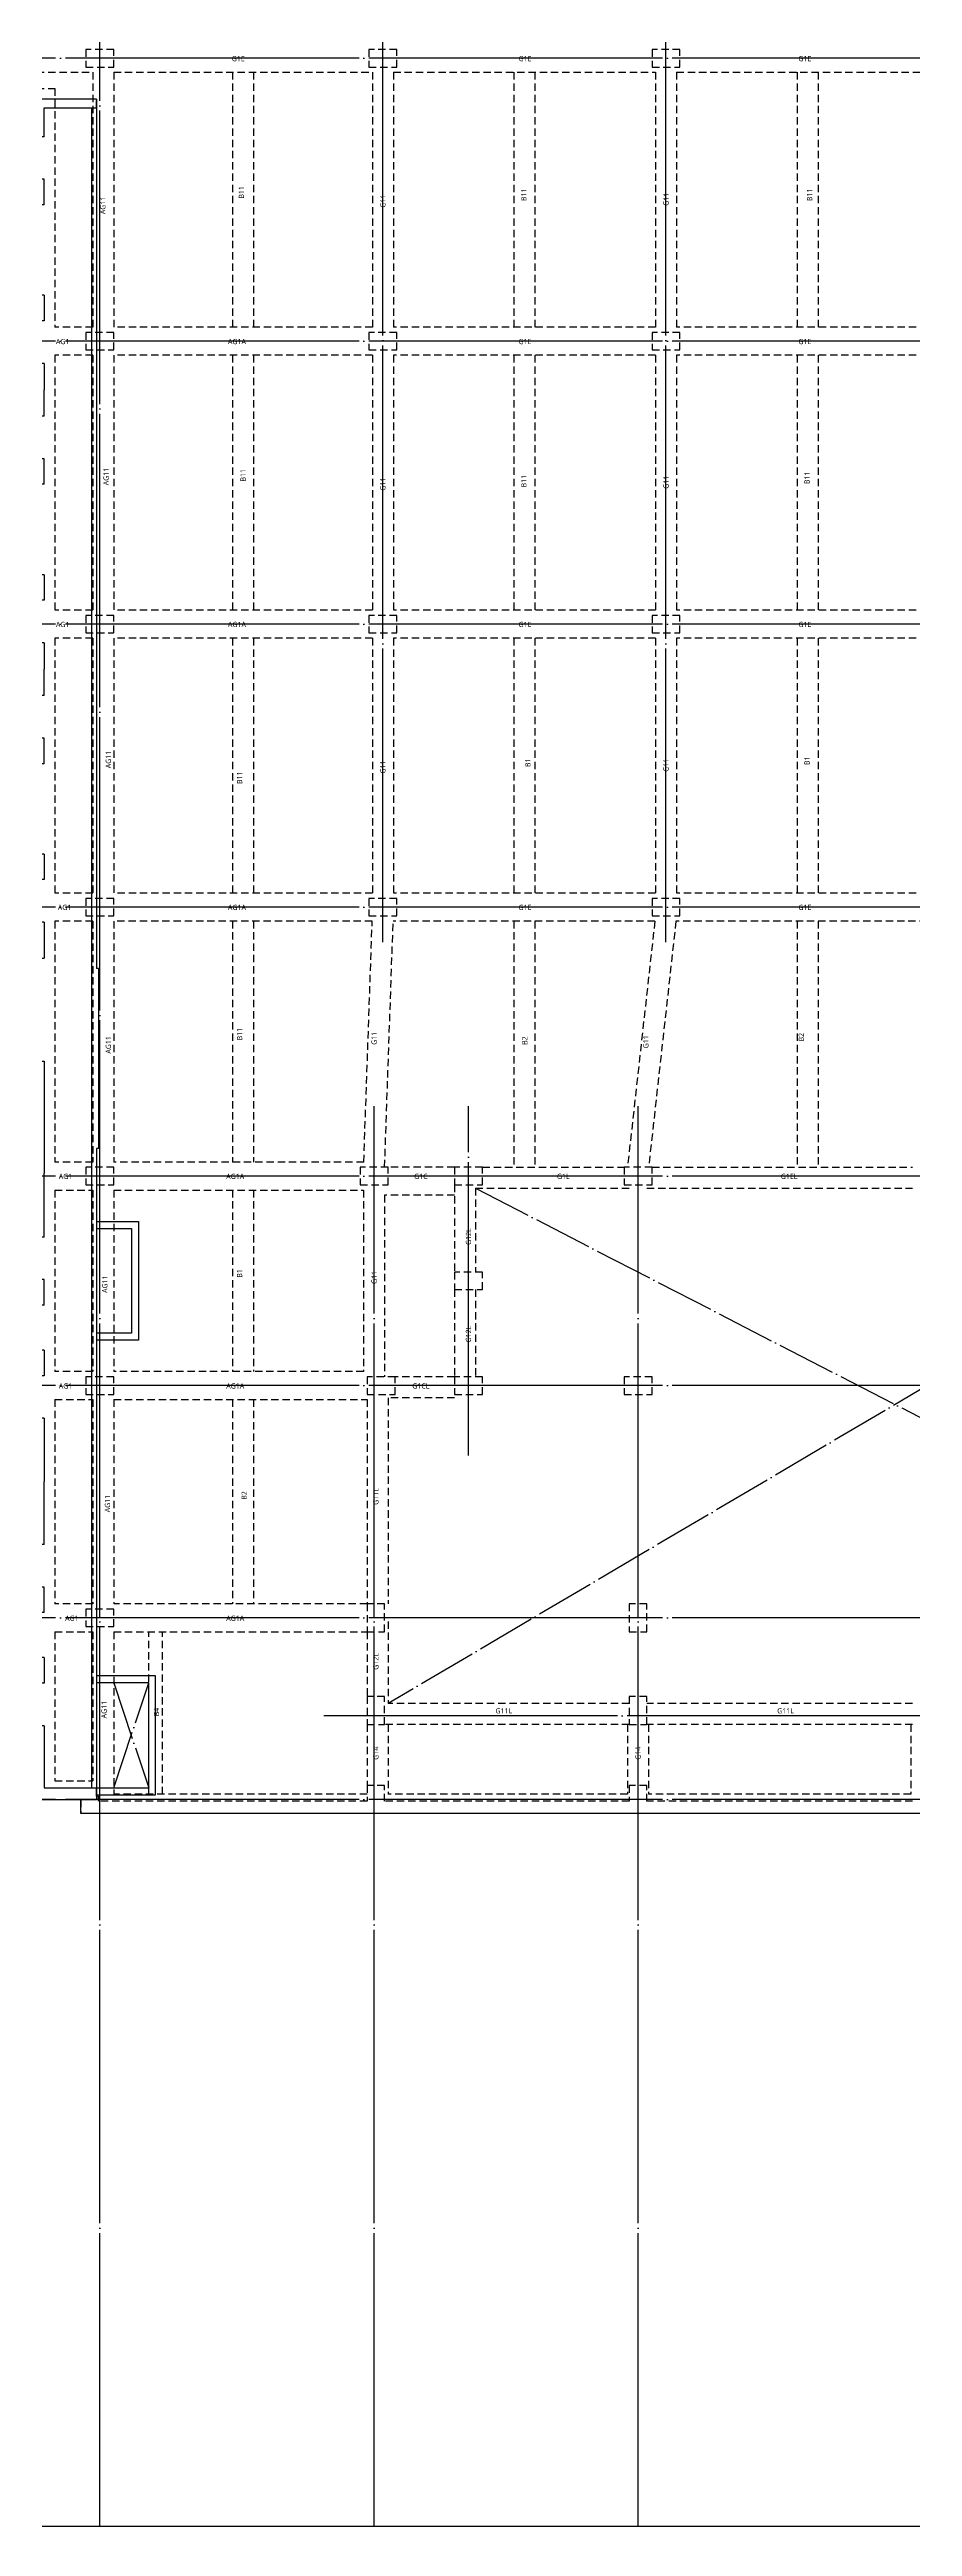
# Model space of a CAD drawing. Header units: millimetres. Extents: x 327808 to 2562540, y -728300 to 402793.
# Drawn here: x 2336515 to 2361200, y -679910 to -609000 of the extents above; entities that cross this region are included whole.
import ezdxf
from ezdxf.enums import TextEntityAlignment as Align
from ezdxf.xclip import XClip

# ---------------------------------------------------------------- set-up
doc = ezdxf.new("R2010")
doc.units = ezdxf.units.MM
doc.header["$LTSCALE"] = 140
doc.header["$XCLIPFRAME"] = 0
for name, pattern in [('XS-지하주차장$0$CEN', [62, 60, -1, 0, -1]), ('XS-지하주차장$0$DDOT', [14, 12, -1, 0, -1]), ('XS-지하주차장$0$HID', [2.3, 1.5, -0.8])]:
    doc.linetypes.add(name, pattern=pattern)
for name, color, linetype in [('XS-지하주차장$0$AWG', 5, 'XS-지하주차장$0$HID'), ('XS-지하주차장$0$B', 9, 'XS-지하주차장$0$HID'), ('XS-지하주차장$0$CEN-P', 14, 'XS-지하주차장$0$CEN'), ('XS-지하주차장$0$DA', 7, 'XS-지하주차장$0$HID'), ('XS-지하주차장$0$DA-PIT', 40, 'Continuous'), ('XS-지하주차장$0$EL7', 7, 'Continuous'), ('XS-지하주차장$0$G', 4, 'XS-지하주차장$0$HID'), ('XS-지하주차장$0$OPEN', 9, 'XS-지하주차장$0$DDOT'), ('XS-지하주차장$0$W1-H', 11, 'XS-지하주차장$0$HID'), ('XS-지하주차장$0$W11', 40, 'Continuous'), ('XS-지하주차장$0$WG', 6, 'XS-지하주차장$0$HID')]:
    doc.layers.add(name, color=color, linetype=linetype)
for name, color, linetype, plot in [('XS-지하주차장$0$B-TEXT', 7, 'Continuous', False), ('XS-지하주차장$0$DEFPOINT', 144, 'Continuous', False), ('XS-지하주차장$0$G-TEXT', 3, 'Continuous', False)]:
    doc.layers.add(name, color=color, linetype=linetype, plot=plot)
doc.styles.add('XS-지하주차장$0$맑은 고딕', font='malgun.ttf')

# ---------------------------------------------------------------- blocks, each defined once
blk = doc.blocks.new('XS-지하주차장$0$B1-W')
at = {"layer": 'XS-지하주차장$0$W1-H'}
for p, q in [((76500, 50110), (76500, 49610)), ((77300, 50110), (76500, 50110)), ((77300, 49610), (77300, 50110)), ((84600, 50110), (84600, 49610)), ((85400, 50110), (84600, 50110)), ((85400, 49610), (85400, 50110)), ((92700, 50110), (92700, 49610)), ((93500, 50110), (92700, 50110)), ((93500, 49610), (93500, 50110)), ((76500, 49610), (77300, 49610)), ((84600, 49610), (85400, 49610)), ((92700, 49610), (93500, 49610)), ((76805, 48690), (66600, 48690)), ((75315, 48440), (76805, 48440)), ((76805, 48440), (76805, 48690)), ((76500, 42010), (76500, 41510)), ((77300, 42010), (76500, 42010)), ((77300, 41510), (77300, 42010)), ((84600, 42010), (84600, 41510)), ((85400, 42010), (84600, 42010)), ((85400, 41510), (85400, 42010)), ((92700, 42010), (92700, 41510)), ((93500, 42010), (92700, 42010)), ((93500, 41510), (93500, 42010)), ((76500, 41510), (77300, 41510)), ((84600, 41510), (85400, 41510)), ((92700, 41510), (93500, 41510)), ((76500, 33910), (76500, 33410)), ((77300, 33910), (76500, 33910)), ((76500, 33410), (77300, 33410)), ((77300, 33410), (77300, 33910)), ((84600, 33910), (84600, 33410)), ((85400, 33910), (84600, 33910)), ((84600, 33410), (85400, 33410)), ((85400, 33410), (85400, 33910)), ((92700, 33910), (92700, 33410)), ((93500, 33910), (92700, 33910)), ((92700, 33410), (93500, 33410)), ((93500, 33410), (93500, 33910)), ((76500, 25810), (76500, 25310)), ((77300, 25810), (76500, 25810)), ((77300, 25310), (77300, 25810)), ((84600, 25810), (84600, 25310)), ((85400, 25810), (84600, 25810)), ((85400, 25310), (85400, 25810)), ((92700, 25810), (92700, 25310)), ((93500, 25810), (92700, 25810)), ((93500, 25310), (93500, 25810)), ((76500, 25310), (77300, 25310)), ((84600, 25310), (85400, 25310)), ((92700, 25310), (93500, 25310)), ((76500, 18110), (76500, 17610)), ((77300, 18110), (76500, 18110)), ((77300, 17610), (77300, 18110)), ((84350, 18110), (84350, 17610)), ((85150, 18110), (84350, 18110)), ((85150, 17610), (85150, 18110)), ((87050, 18110), (87050, 17610)), ((87850, 18110), (87050, 18110)), ((87850, 17610), (87850, 18110)), ((91900, 18110), (91900, 17610)), ((92700, 18110), (91900, 18110)), ((92700, 17610), (92700, 18110)), ((76500, 17610), (77300, 17610)), ((84350, 17610), (85150, 17610)), ((87050, 17610), (87850, 17610)), ((91900, 17610), (92700, 17610)), ((87050, 15110), (87050, 14610)), ((87850, 15110), (87050, 15110)), ((87850, 14610), (87850, 15110)), ((87050, 14610), (87850, 14610)), ((76500, 12110), (76500, 11610)), ((77300, 12110), (76500, 12110)), ((77300, 11610), (77300, 12110)), ((84550, 12110), (84550, 11610)), ((85350, 12110), (84550, 12110)), ((85350, 11610), (85350, 12110)), ((87050, 12110), (87050, 11610)), ((87850, 12110), (87050, 12110)), ((87850, 11610), (87850, 12110)), ((91900, 12110), (91900, 11610)), ((92700, 12110), (91900, 12110)), ((92700, 11610), (92700, 12110)), ((76500, 11610), (77300, 11610)), ((84550, 11610), (85350, 11610)), ((87050, 11610), (87850, 11610)), ((91900, 11610), (92700, 11610)), ((77300, 5460), (76500, 5460)), ((76500, 5460), (76500, 4960)), ((77300, 4960), (77300, 5460)), ((85050, 5610), (84550, 5610)), ((84550, 5610), (84550, 4810)), ((85050, 4810), (85050, 5610)), ((92550, 5610), (92050, 5610)), ((92050, 5610), (92050, 4810)), ((92550, 4810), (92550, 5610)), ((76500, 4960), (77300, 4960)), ((84550, 4810), (85050, 4810)), ((92050, 4810), (92550, 4810)), ((85050, 2960), (84550, 2960)), ((84550, 2960), (84550, 2160)), ((85050, 2160), (85050, 2960)), ((92550, 2960), (92050, 2960)), ((92050, 2960), (92050, 2160)), ((92550, 2160), (92550, 2960)), ((84550, 2160), (85050, 2160)), ((92050, 2160), (92550, 2160)), ((75315, 350), (76805, 350)), ((76805, 110), (76805, 350)), ((76855, 110), (76805, 110)), ((76855, 110), (76855, -40)), ((85050, 410), (84550, 410)), ((84550, 410), (84550, -40)), ((85050, -40), (85050, 410)), ((92550, 410), (92050, 410)), ((92050, 410), (92050, -40)), ((92550, -40), (92550, 410)), ((76355, 0), (66750, 0)), ((76355, 0), (76355, -390)), ((133350, -390), (76355, -390)), ((84550, -40), (76855, -40)), ((92050, -40), (85050, -40)), ((100150, -40), (92550, -40))]:
    blk.add_line(p, q, dxfattribs=at)
blk = doc.blocks.new('XS-지하주차장$0$104')
at = {"layer": 'XS-지하주차장$0$W11'}
for p, q in [((0, 10205), (24885, 10205)), ((0, 10205), (0, 0)), ((250, 8715), (250, 10065)), ((250, 10065), (24885, 10065)), ((24885, 10265), (30045, 10265)), ((24885, 10265), (24885, 10205)), ((24885, 10065), (48340, 10065)), ((30045, 10265), (30045, 10205)), ((30045, 10205), (48690, 10205)), ((48340, 8715), (48340, 10065)), ((48690, 10205), (48690, -300)), ((1075, 8715), (250, 8715)), ((1075, 8715), (1075, 8465)), ((3025, 8715), (2295, 8715)), ((2295, 8715), (2295, 8465)), ((3025, 8715), (3025, 7675)), ((5615, 8715), (6345, 8715)), ((5615, 8715), (5615, 7675)), ((6345, 8715), (6345, 8465)), ((7565, 8715), (8320, 8715)), ((7565, 8715), (7565, 8465)), ((9075, 8715), (8320, 8715)), ((9075, 8715), (9075, 8465)), ((11025, 8715), (10295, 8715)), ((10295, 8715), (10295, 8465)), ((11025, 8715), (11025, 7675)), ((13615, 8715), (14345, 8715)), ((13615, 8715), (13615, 7675)), ((14345, 8715), (14345, 8465)), ((15565, 8715), (16320, 8715)), ((15565, 8715), (15565, 8465)), ((17075, 8715), (16320, 8715)), ((17075, 8715), (17075, 8465)), ((19025, 8715), (18295, 8715)), ((18295, 8715), (18295, 8465)), ((19025, 8715), (19025, 7675)), ((21615, 8715), (22345, 8715)), ((21615, 8715), (21615, 7675)), ((22345, 8715), (22345, 8465)), ((23565, 8715), (24595, 8715)), ((23565, 8715), (23565, 8465)), ((24595, 6875), (24595, 8715)), ((27545, 8715), (30745, 8715)), ((27545, 7755), (27545, 8715)), ((32575, 8715), (30745, 8715)), ((32575, 8715), (32575, 8465)), ((34525, 8715), (33795, 8715)), ((33795, 8715), (33795, 8465)), ((34525, 8715), (34525, 7105)), ((35815, 8715), (36545, 8715)), ((35815, 8715), (35815, 7105)), ((36545, 8715), (36545, 8465)), ((37765, 8715), (39570, 8715)), ((37765, 8715), (37765, 8465)), ((41375, 8715), (39570, 8715)), ((41375, 8715), (41375, 8465)), ((43325, 8715), (42595, 8715)), ((42595, 8715), (42595, 8465)), ((43325, 8715), (43325, 7105)), ((44615, 8715), (45345, 8715)), ((44615, 8715), (44615, 7105)), ((45345, 8715), (45345, 8465)), ((46565, 8715), (48340, 8715)), ((46565, 8715), (46565, 8465)), ((1075, 8465), (250, 8465)), ((250, 8465), (250, 6350)), ((2775, 8465), (2295, 8465)), ((2775, 8465), (2775, 7425)), ((5865, 8465), (6345, 8465)), ((5865, 8465), (5865, 7425)), ((7565, 8465), (8195, 8465)), ((8195, 8465), (8195, 6350)), ((8445, 8465), (8445, 5550)), ((9075, 8465), (8445, 8465)), ((10775, 8465), (10295, 8465)), ((10775, 8465), (10775, 7425)), ((13865, 8465), (14345, 8465)), ((13865, 8465), (13865, 7425)), ((15565, 8465), (16195, 8465)), ((16195, 8465), (16195, 5550)), ((16445, 8465), (16445, 7675)), ((17075, 8465), (16445, 8465)), ((18775, 8465), (18295, 8465)), ((18775, 8465), (18775, 7425)), ((21865, 8465), (22345, 8465)), ((21865, 8465), (21865, 7425)), ((23565, 8465), (24345, 8465)), ((24345, 8465), (24345, 7675)), ((27795, 8465), (30095, 8465)), ((27795, 7755), (27795, 8465)), ((30095, 3100), (30095, 8465)), ((30345, 3100), (30345, 8465)), ((30345, 8465), (30745, 8465)), ((32575, 8465), (30745, 8465)), ((34275, 8465), (33795, 8465)), ((34275, 8465), (34275, 6855)), ((36065, 8465), (36545, 8465)), ((36065, 8465), (36065, 6855)), ((37765, 8465), (39445, 8465)), ((39445, 8465), (39445, 4200)), ((39695, 8465), (39695, 4200)), ((41375, 8465), (39695, 8465)), ((43075, 8465), (42595, 8465)), ((43075, 8465), (43075, 6855)), ((44865, 8465), (45345, 8465)), ((44865, 8465), (44865, 6855)), ((46565, 8465), (48340, 8465)), ((48340, 8465), (48340, 1265)), ((4195, 7425), (2775, 7425)), ((4320, 7675), (3025, 7675)), ((4195, 5550), (4195, 7425)), ((4320, 7675), (5615, 7675)), ((4445, 7425), (5865, 7425)), ((4445, 6350), (4445, 7425)), ((12195, 7425), (10775, 7425)), ((12320, 7675), (11025, 7675)), ((12195, 6350), (12195, 7425)), ((12320, 7675), (13615, 7675)), ((12445, 6350), (12445, 7425)), ((12445, 7425), (13865, 7425)), ((16445, 7675), (17075, 7675)), ((17075, 7675), (17075, 5550)), ((20195, 7425), (18775, 7425)), ((20320, 7675), (19025, 7675)), ((20195, 6875), (20195, 7425)), ((20320, 7675), (21615, 7675)), ((20995, 7425), (21865, 7425)), ((20995, 7425), (20995, 6875)), ((24345, 7675), (23795, 7675)), ((23795, 7675), (23795, 6875)), ((27545, 7755), (27795, 7755)), ((35170, 7105), (34525, 7105)), ((35170, 7105), (35815, 7105)), ((43970, 7105), (43325, 7105)), ((43970, 7105), (44615, 7105)), ((20195, 6875), (20995, 6875)), ((24595, 6875), (23795, 6875)), ((27545, 6565), (27545, 4900)), ((27545, 6565), (27795, 6565)), ((27795, 4900), (27795, 6565)), ((35045, 6855), (34275, 6855)), ((35045, 4200), (35045, 6855)), ((35295, 6855), (36065, 6855)), ((35295, 4200), (35295, 6855)), ((43845, 6855), (43075, 6855)), ((43845, 4200), (43845, 6855)), ((44095, 6855), (44865, 6855)), ((44095, 4200), (44095, 6855)), ((800, 6350), (250, 6350)), ((800, 6350), (800, 5550)), ((4995, 6350), (4445, 6350)), ((4995, 6350), (4995, 5550)), ((7645, 6350), (8195, 6350)), ((7645, 6350), (7645, 5550)), ((11920, 6350), (12195, 6350)), ((11920, 5550), (11920, 6350)), ((12445, 6350), (12720, 6350)), ((12720, 6350), (12720, 5550)), ((250, 5550), (250, 1565)), ((800, 5550), (250, 5550)), ((4995, 5550), (4195, 5550)), ((7645, 5550), (8445, 5550)), ((11920, 5550), (12720, 5550)), ((16195, 5550), (17075, 5550)), ((24345, 5665), (24345, 1565)), ((24345, 5665), (24595, 5665)), ((24595, 3100), (24595, 5665)), ((27545, 4900), (27795, 4900)), ((35295, 4200), (35045, 4200)), ((39695, 4200), (39445, 4200)), ((44095, 4200), (43845, 4200)), ((24595, 3100), (25595, 3100)), ((24595, 250), (24595, 2850)), ((24595, 2850), (25595, 2850)), ((25595, 3100), (25595, 2850)), ((26705, 3100), (27545, 3100)), ((26705, 3100), (26705, 2850)), ((26705, 2850), (30495, 2850)), ((27545, 3330), (27795, 3330)), ((27545, 3100), (27545, 3330)), ((27795, 3100), (27795, 3330)), ((27795, 3100), (30095, 3100)), ((30345, 3100), (30745, 3100)), ((30495, 250), (30495, 2850)), ((30745, 3100), (30745, 1265)), ((35045, 1265), (35045, 3200)), ((35045, 3200), (35295, 3200)), ((35295, 1265), (35295, 3200)), ((39445, 3200), (39695, 3200)), ((39445, 3200), (39445, 1265)), ((39695, 3200), (39695, 1265)), ((43845, 1265), (43845, 3200)), ((43845, 3200), (44095, 3200)), ((44095, 1265), (44095, 3200)), ((800, 1565), (250, 1565)), ((800, 1565), (800, 765)), ((4995, 1565), (4195, 1565)), ((4195, 1565), (4195, 140)), ((4995, 1565), (4995, 765)), ((8445, 1565), (7645, 1565)), ((7645, 1565), (7645, 765)), ((8445, 1565), (8445, 140)), ((12720, 1565), (11920, 1565)), ((11920, 1565), (11920, 765)), ((12720, 1565), (12720, 765)), ((16995, 1565), (16195, 1565)), ((16195, 1565), (16195, 140)), ((16995, 1565), (16995, 765)), ((20995, 1565), (20195, 1565)), ((20195, 1565), (20195, 140)), ((20995, 1565), (20995, 765)), ((24345, 1565), (23795, 1565)), ((23795, 1565), (23795, 765)), ((800, 765), (250, 765)), ((250, 765), (250, 140)), ((4995, 765), (4445, 765)), ((4445, 765), (4445, 140)), ((8195, 765), (7645, 765)), ((8195, 765), (8195, 140)), ((11920, 765), (12195, 765)), ((12195, 765), (12195, 140)), ((12720, 765), (12445, 765)), ((12445, 765), (12445, 140)), ((16445, 765), (16445, 140)), ((16445, 765), (16995, 765)), ((20995, 765), (20445, 765)), ((20445, 765), (20445, 140)), ((24345, 765), (23795, 765)), ((24345, 765), (24345, 140)), ((30745, 1265), (31990, 1265)), ((30745, 1015), (30745, -160)), ((30745, 1015), (31980, 1015)), ((31990, 1265), (31990, 1015)), ((33700, 1265), (35045, 1265)), ((33700, 1265), (33700, 1015)), ((33700, 1015), (35045, 1015)), ((35045, 1015), (35045, -160)), ((36640, 1265), (35295, 1265)), ((36640, 1015), (35295, 1015)), ((35295, 1015), (35295, -160)), ((36640, 1265), (36640, 1015)), ((39445, 1265), (38350, 1265)), ((38350, 1265), (38350, 1015)), ((39445, 1015), (38350, 1015)), ((39445, 1015), (39445, -160)), ((39695, 1265), (40790, 1265)), ((39695, 1015), (39695, -160)), ((39695, 1015), (40790, 1015)), ((40790, 1265), (40790, 1015)), ((42500, 1265), (43845, 1265)), ((42500, 1265), (42500, 1015)), ((42500, 1015), (43845, 1015)), ((43845, 1015), (43845, -160)), ((45440, 1265), (44095, 1265)), ((45440, 1015), (44095, 1015)), ((44095, 1015), (44095, -160)), ((45440, 1265), (45440, 1015)), ((48340, 1265), (47150, 1265)), ((47150, 1265), (47150, 1015)), ((48340, 1015), (47150, 1015)), ((48340, 1015), (48340, -160)), ((4195, 140), (250, 140)), ((8195, 140), (4445, 140)), ((12195, 140), (8445, 140)), ((16195, 140), (12445, 140)), ((20195, 140), (16445, 140)), ((24345, 140), (20445, 140)), ((24595, 250), (30495, 250)), ((30495, 0), (0, 0)), ((30495, -300), (30495, 0)), ((48690, -300), (30495, -300)), ((35045, -160), (30745, -160)), ((39445, -160), (35295, -160)), ((43845, -160), (39695, -160)), ((48340, -160), (44095, -160))]:
    blk.add_line(p, q, dxfattribs=at)
blk = doc.blocks.new('XS-지하주차장')
at = {"layer": 'XS-지하주차장$0$AWG'}
for p, q in [((1032860, 118180), (1035625, 118180)), ((1035625, 118180), (1035625, 111350)), ((1035625, 110550), (1035625, 103250)), ((1035625, 102450), (1035625, 95150)), ((1035625, 94350), (1035625, 87450)), ((1035625, 86650), (1035625, 81450)), ((1035625, 80650), (1035625, 74800)), ((1035625, 74000), (1035625, 69740)), ((1035625, 69740), (1036710, 69740))]:
    blk.add_line(p, q, dxfattribs=at)
at = {"layer": 'XS-지하주차장$0$B'}
for p, q in [((1040710, 118650), (1040710, 111350)), ((1041310, 118650), (1041310, 111350)), ((1048760, 118650), (1048760, 111350)), ((1049360, 118650), (1049360, 111350)), ((1056860, 118650), (1056860, 111350)), ((1057460, 118650), (1057460, 111350)), ((1040710, 110550), (1040710, 103250)), ((1041310, 110550), (1041310, 103250)), ((1048760, 110550), (1048760, 103250)), ((1049360, 110550), (1049360, 103250)), ((1056860, 110550), (1056860, 103250)), ((1057460, 110550), (1057460, 103250)), ((1040710, 102450), (1040710, 95150)), ((1041310, 102450), (1041310, 95150)), ((1048760, 102450), (1048760, 95150)), ((1049360, 102450), (1049360, 95150)), ((1056860, 102450), (1056860, 95150)), ((1057460, 102450), (1057460, 95150)), ((1040710, 94350), (1040710, 87450)), ((1041310, 94350), (1041310, 87450)), ((1048760, 94350), (1048760, 87300)), ((1049360, 94350), (1049360, 87300)), ((1056860, 94350), (1056860, 87300)), ((1057460, 94350), (1057460, 87300)), ((1040710, 86650), (1040710, 81450)), ((1041310, 86650), (1041310, 81450)), ((1040710, 80650), (1040710, 74800)), ((1041310, 80650), (1041310, 74800)), ((1038310, 69350), (1038310, 74000)), ((1038710, 69350), (1038710, 74000))]:
    blk.add_line(p, q, dxfattribs=at)
at = {"layer": 'XS-지하주차장$0$CEN-P', "color": 181}
for p, q in [((1036910, 48390), (1036910, 120050)), ((1045010, 93750), (1045010, 120050)), ((1053110, 93750), (1053110, 120050))]:
    blk.add_line(p, q, dxfattribs=at)
at = {"layer": 'XS-지하주차장$0$CEN-P'}
for p, q in [((1148490, 119050), (924510, 119050)), ((1148490, 110950), (924510, 110950)), ((1148490, 102850), (924510, 102850)), ((1148490, 94750), (924510, 94750)), ((1044760, 48390), (1044760, 89050)), ((1148490, 81050), (924510, 81050)), ((1148490, 74400), (924510, 74400)), ((1148490, 69200), (924510, 69200))]:
    blk.add_line(p, q, dxfattribs=at)
at = {"layer": 'XS-지하주차장$0$CEN-P', "color": 124}
for p, q in [((1047460, 79050), (1047460, 89050)), ((1052310, 48390), (1052310, 89050)), ((1148490, 87050), (1035140, 87050)), ((1077760, 71600), (1043260, 71600))]:
    blk.add_line(p, q, dxfattribs=at)
at = {"layer": 'XS-지하주차장$0$DA', "linetype": 'Continuous'}
for points in [[(1036815, 69340), (1038510, 69340), (1038510, 72740), (1036815, 72740)], [(1038310, 72540), (1036815, 72540)], [(1036815, 69540), (1038310, 69540), (1038310, 72540)]]:
    blk.add_lwpolyline(points, dxfattribs=at)
at = {"layer": 'XS-지하주차장$0$DA-PIT', "linetype": 'Continuous'}
for points in [[(1036815, 85750), (1038015, 85750), (1038015, 82350), (1036815, 82350)], [(1036815, 85550), (1037815, 85550), (1037815, 82550), (1036815, 82550)]]:
    blk.add_lwpolyline(points, dxfattribs=at)
at = {"layer": 'XS-지하주차장$0$DEFPOINT'}
blk.add_lwpolyline([(924510, 48390), (924510, 243390), (1148490, 243390), (1148490, 48390)], close=True, dxfattribs=at)
at = {"layer": 'XS-지하주차장$0$EL7'}
blk.add_lwpolyline([(1093360, 69190), (1093360, 68800), (1036365, 68800), (1036365, 69190)], dxfattribs=at)
at = {"layer": 'XS-지하주차장$0$G'}
for p, q in [((1032860, 118650), (1036710, 118650)), ((1036710, 118650), (1036710, 111350)), ((1037310, 118650), (1044710, 118650)), ((1037310, 118650), (1037310, 111350)), ((1044710, 118650), (1044710, 111350)), ((1045310, 118650), (1052810, 118650)), ((1045310, 118650), (1045310, 111350)), ((1052810, 118650), (1052810, 111350)), ((1053410, 118650), (1053410, 111350)), ((1053410, 118650), (1060910, 118650)), ((1036710, 111350), (1035625, 111350)), ((1044710, 111350), (1037310, 111350)), ((1052810, 111350), (1045310, 111350)), ((1060910, 111350), (1053410, 111350)), ((1036710, 110550), (1035625, 110550)), ((1036710, 110550), (1036710, 103250)), ((1044710, 110550), (1037310, 110550)), ((1037310, 110550), (1037310, 103250)), ((1044710, 110550), (1044710, 103250)), ((1045310, 110550), (1045310, 103250)), ((1052810, 110550), (1045310, 110550)), ((1052810, 110550), (1052810, 103250)), ((1053410, 110550), (1053410, 103250)), ((1060910, 110550), (1053410, 110550)), ((1036710, 103250), (1035625, 103250)), ((1044710, 103250), (1037310, 103250)), ((1052810, 103250), (1045310, 103250)), ((1060910, 103250), (1053410, 103250)), ((1036710, 102450), (1035625, 102450)), ((1036710, 102450), (1036710, 95150)), ((1044710, 102450), (1037310, 102450)), ((1037310, 102450), (1037310, 95150)), ((1044710, 102450), (1044710, 95150)), ((1045310, 102450), (1045310, 95150)), ((1052810, 102450), (1045310, 102450)), ((1052810, 102450), (1052810, 95150)), ((1053410, 102450), (1053410, 95150)), ((1060910, 102450), (1053410, 102450)), ((1036710, 95150), (1035625, 95150)), ((1044710, 95150), (1037310, 95150)), ((1052810, 95150), (1045310, 95150)), ((1060910, 95150), (1053410, 95150)), ((1036710, 94350), (1035625, 94350)), ((1036710, 94350), (1036710, 87450)), ((1044705, 94350), (1037310, 94350)), ((1037310, 94350), (1037310, 87450)), ((1044465, 87450), (1044705, 94350)), ((1045060, 87300), (1045305, 94350)), ((1052791, 94350), (1045305, 94350)), ((1052791, 94350), (1052008, 87300)), ((1053395, 94350), (1052612, 87300)), ((1060895, 94350), (1053395, 94350)), ((1036710, 87450), (1035625, 87450)), ((1044465, 87450), (1037310, 87450)), ((1047060, 87300), (1045160, 87300)), ((1047860, 87300), (1051910, 87300)), ((1052710, 87300), (1060160, 87300)), ((1035625, 86650), (1036710, 86650)), ((1036710, 86650), (1036710, 81450)), ((1037310, 86650), (1044460, 86650)), ((1037310, 86650), (1037310, 81450)), ((1044460, 86650), (1044460, 81450)), ((1047060, 86800), (1047060, 84300)), ((1047660, 86700), (1047660, 84300)), ((1047660, 86700), (1052060, 86700)), ((1052560, 86700), (1060160, 86700)), ((1045060, 86500), (1045060, 81300)), ((1047060, 86500), (1045060, 86500)), ((1047060, 83800), (1047060, 81300)), ((1047660, 83800), (1047660, 81300)), ((1036710, 81450), (1035625, 81450)), ((1044460, 81450), (1037310, 81450)), ((1047060, 81300), (1045360, 81300)), ((1035625, 80650), (1036710, 80650)), ((1036710, 80650), (1036710, 74800)), ((1037310, 80650), (1044560, 80650)), ((1037310, 80650), (1037310, 74800)), ((1044560, 80650), (1044560, 74800)), ((1045160, 80700), (1045160, 74800)), ((1047060, 80700), (1045160, 80700)), ((1036710, 74800), (1035625, 74800)), ((1044560, 74800), (1037310, 74800)), ((1035625, 74000), (1036710, 74000)), ((1036710, 74000), (1036710, 69740)), ((1037310, 74000), (1044560, 74000)), ((1037310, 74000), (1037310, 69350)), ((1044560, 74000), (1044560, 72150)), ((1045160, 74300), (1045160, 71950)), ((1052060, 71950), (1045160, 71950)), ((1060160, 71950), (1052560, 71950)), ((1044560, 71350), (1044560, 69600)), ((1052060, 71350), (1045060, 71350)), ((1045160, 71350), (1045160, 69350)), ((1052010, 71350), (1052010, 69350)), ((1060160, 71350), (1052560, 71350)), ((1052610, 71350), (1052610, 69350)), ((1060110, 71350), (1060110, 69350))]:
    blk.add_line(p, q, dxfattribs=at)
at = {"layer": 'XS-지하주차장$0$OPEN'}
for p, q in [((1076260, 90300), (1045160, 71950)), ((1047660, 86700), (1076260, 71950))]:
    blk.add_line(p, q, dxfattribs=at)
for points in [[(1037310, 69540), (1038310, 72540)], [(1037310, 72540), (1038310, 69540)]]:
    blk.add_lwpolyline(points, dxfattribs=at)
at = {"layer": 'XS-지하주차장$0$WG'}
for p, q in [((1044560, 69350), (1037310, 69350)), ((1052010, 69350), (1045160, 69350)), ((1060110, 69350), (1052610, 69350))]:
    blk.add_line(p, q, dxfattribs=at)
at = {"layer": 'XS-지하주차장$0$W1-H'}
blk.add_blockref('XS-지하주차장$0$B1-W', (960010, 69190), dxfattribs=at)
at = {"layer": 'XS-지하주차장$0$W11', "rotation": 270}
blk.add_blockref('XS-지하주차장$0$104', (1026610, 117880), dxfattribs=at)
at = {"layer": 'XS-지하주차장$0$B-TEXT', "color": 0, "style": 'XS-지하주차장$0$맑은 고딕'}
for s, p in [('AG11', (1036998, 114837)), ('B11', (1040961, 115212)), ('G11', (1045009, 114958)), ('B11', (1049043, 115140)), ('G11', (1053109, 115011)), ('B11', (1057218, 115140)), ('AG11', (1037092, 107075)), ('B11', (1041009, 107112)), ('B11', (1049043, 106943)), ('B11', (1057143, 107040)), ('G11', (1045009, 106858)), ('G11', (1053109, 106911)), ('AG11', (1037156, 98975)), ('B11', (1040911, 98453)), ('G11', (1045009, 98758)), ('B1', (1049158, 98881)), ('G11', (1053109, 98811)), ('B1', (1057143, 98940)), ('AG11', (1037156, 90805)), ('B11', (1040911, 91112)), ('G11', (1044759, 90995)), ('B2', (1049072, 90928)), ('G11', (1052533, 90892)), ('B2', (1056980, 91025)), ('G12L', (1047459, 85316)), ('AG11', (1037055, 83955)), ('B1', (1040911, 84262)), ('G11', (1044759, 84145)), ('G12L', (1047459, 82526)), ('B2', (1041043, 77905)), ('G11L', (1044809, 77878)), ('AG11', (1037131, 77674)), ('G12L', (1044809, 73156)), ('AG11', (1037034, 71775)), ('B4', (1038534, 71706)), ('G14', (1044809, 70527)), ('G14', (1052309, 70527))]:
    blk.add_text(s, height=150, rotation=90, dxfattribs=at).set_placement(p, align=Align.MIDDLE_CENTER)
for s, p in [('G1L', (1050172, 87041)), ('G1EL', (1056633, 87041)), ('G1CL', (1046097, 81041)), ('G11L', (1048472, 71741)), ('G11L', (1056532, 71741))]:
    blk.add_text(s, height=150, dxfattribs=at).set_placement(p, align=Align.MIDDLE_CENTER)
at = {"layer": 'XS-지하주차장$0$G-TEXT', "color": 3, "style": 'XS-지하주차장$0$맑은 고딕'}
for s, p in [('G1E', (1040873, 119041)), ('G1E', (1049078, 119041)), ('G1E', (1057083, 119041)), ('AG1', (1035850, 110941)), ('AG1A', (1040836, 110941)), ('G1E', (1049078, 110941)), ('G1E', (1057083, 110941)), ('AG1', (1035850, 102841)), ('AG1A', (1040836, 102841)), ('G1E', (1049078, 102841)), ('G1E', (1057083, 102841)), ('AG1', (1035906, 94741)), ('AG1A', (1040836, 94741)), ('G1E', (1049078, 94741)), ('G1E', (1057083, 94741)), ('AG1', (1035933, 87041)), ('AG1A', (1040786, 87041)), ('G1C', (1046097, 87041)), ('AG1', (1035933, 81041)), ('AG1A', (1040786, 81041)), ('AG1', (1036114, 74391)), ('AG1A', (1040786, 74391))]:
    blk.add_text(s, height=150, dxfattribs=at).set_placement(p, align=Align.MIDDLE_CENTER)

msp = doc.modelspace()

# ---------------------------------------------------------------- block references
ref = msp.add_blockref('XS-지하주차장', (1301040, -728300))
XClip(ref).set_block_clipping_path([(0, -0.0000000001), (1261500, 297000)])

doc.saveas('drawing.dxf')
